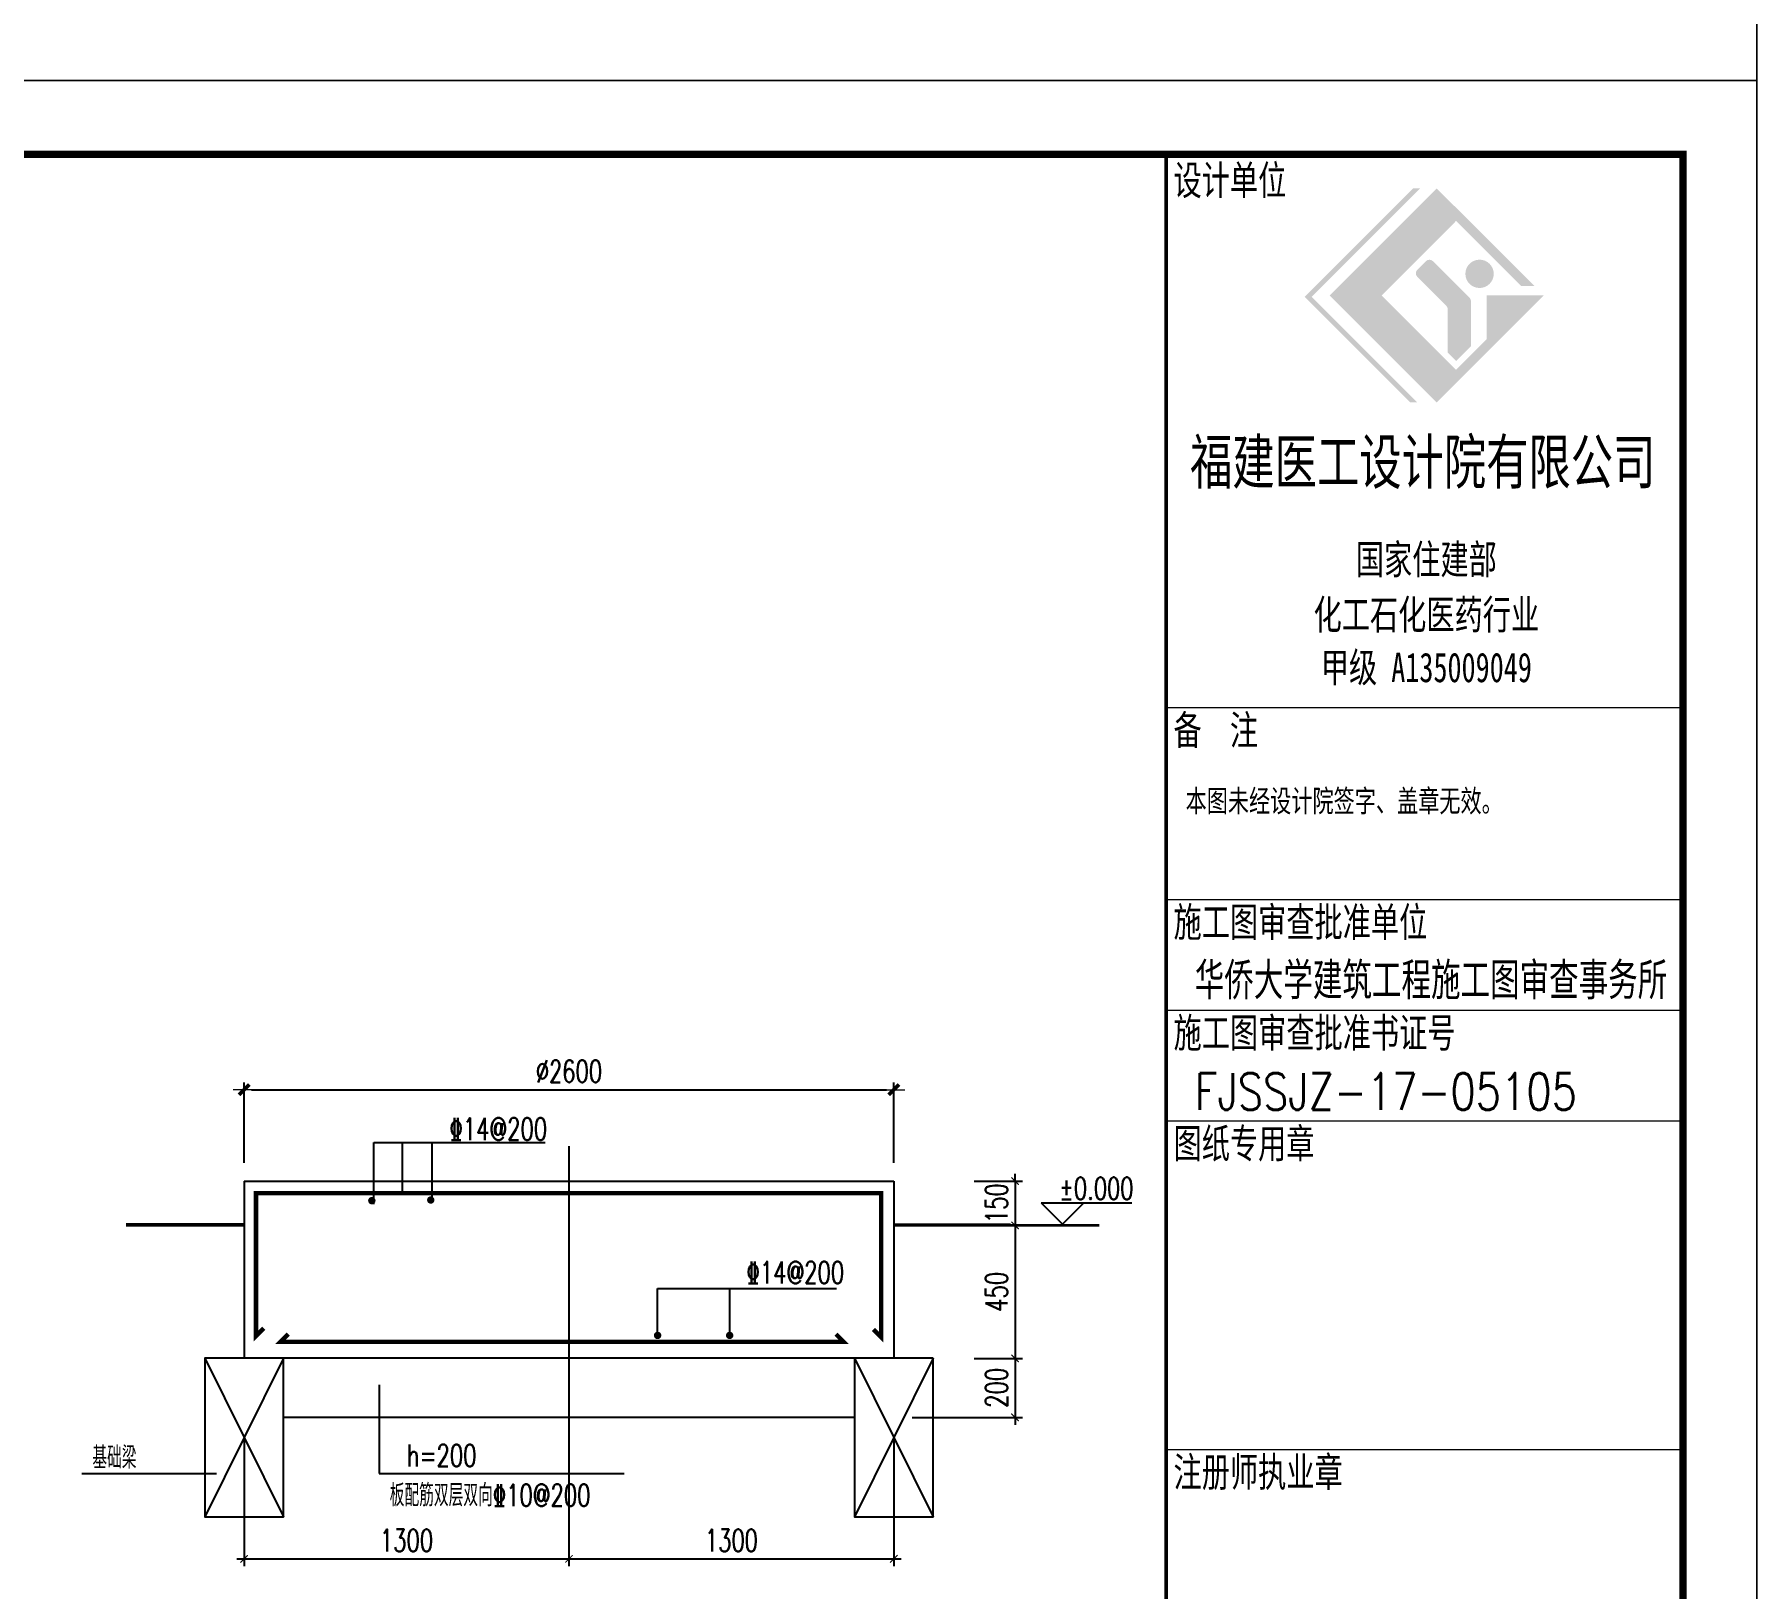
# Model space of a CAD drawing. Extents: x 959592 to 1105020, y -295412 to 379724.
# Drawn here: x 1004047 to 1027385, y 104168 to 125222 of the extents above; entities that cross this region are included whole.
import ezdxf

# ---------------------------------------------------------------- set-up
doc = ezdxf.new("R2010")
doc.units = 0
doc.header["$LTSCALE"] = 1000
doc.header["$MEASUREMENT"] = 0
doc.linetypes.add('CENTER', pattern=[2, 1.25, -0.25, 0.25, -0.25])
doc.layers.get('0').update_dxf_attribs({"linetype": 'CONTINUOUS'})
doc.layers.get('Defpoints').update_dxf_attribs({"linetype": 'CONTINUOUS', "lineweight": 5})
for name, color, linetype in [('ADIM', 3, 'CONTINUOUS'), ('AXTI', 1, 'CENTER'), ('DIMENSION', 3, 'CONTINUOUS'), ('REIN', 1, 'CONTINUOUS')]:
    doc.layers.add(name, color=color, linetype=linetype)
for name, color, linetype, lineweight in [('DIM', 3, 'CONTINUOUS', 5), ('FRAME', 3, 'CONTINUOUS', 5), ('PUB_TEXT', 7, 'CONTINUOUS', 5)]:
    doc.layers.add(name, color=color, linetype=linetype, lineweight=lineweight)
doc.styles.add('_HZTXT', font='TXT', dxfattribs={"width": 0.8, "bigfont": 'HZTXT'})
doc.styles.add('DXFS', font='txt.shx', dxfattribs={"width": 0.65, "bigfont": 'dxfs.shx'})
doc.styles.add('FRAME', font='simhei.ttf', dxfattribs={"width": 0.7})
doc.styles.add('TSSD_Dimension', font='TXT.shx', dxfattribs={"width": 0.7, "bigfont": 'hztxt.shx'})
doc.styles.add('黑体', font='simhei.ttf', dxfattribs={"width": 0.7})
doc.dimstyles.new('TSSD_100_100$0', dxfattribs={"dimtxt": 300, "dimasz": 100, "dimexe": 100, "dimexo": 250, "dimgap": 100, "dimtad": 1, "dimdec": 0, "dimzin": 0, "dimdsep": 46, "dimtxsty": 'TSSD_Dimension', "dimblk1": '_tsdbk', "dimblk2": '_tsdbk', "dimsah": 1, "dimcen": 0, "dimdle": 100, "dimclrt": 7, "dimadec": 1, "dimazin": 0, "dimtfac": 1, "dimtdec": 0, "dimtix": 1, "dimtmove": 2, "dimatfit": 3, "dimldrblk": '_tsdbk', "dimfxl": 100, "dimtolj": 1, "dimtzin": 0, "dimarcsym": 0})
doc.dimstyles.new('TSSD_25_100', dxfattribs={"dimtxt": 300, "dimasz": 100, "dimexe": 100, "dimexo": 250, "dimgap": 100, "dimtad": 1, "dimdec": 0, "dimlfac": 0.25, "dimzin": 0, "dimdsep": 46, "dimtxsty": 'TSSD_Dimension', "dimblk": 'ARCHTICK', "dimcen": 0, "dimdle": 100, "dimclrt": 7, "dimadec": 0, "dimazin": 0, "dimtfac": 1, "dimtdec": 0, "dimtix": 1, "dimtmove": 2, "dimatfit": 3, "dimldrblk": 'ARCHTICK', "dimfxl": 1, "dimtolj": 1, "dimtzin": 0, "dimarcsym": 0})

# ---------------------------------------------------------------- blocks, each defined once
blk = doc.blocks.new('BW-43091906', base_point=(-152259, 7688))
at = {"layer": 'FRAME'}
h = blk.add_hatch(color=256, dxfattribs=at)
h.paths.add_polyline_path([(-97941, 46776), (-96933, 47785), (-96051, 46904), (-95871, 46904), (-97194, 48226), (-98644, 46776), (-97194, 45326), (-95744, 46776), (-96520, 46776), (-96520, 46180), (-96933, 45767)], flags=0)
edge = h.paths.add_edge_path(flags=0)
edge.add_arc((-97115, 46588), 69.1, 0, 45, ccw=False)
edge.add_line((-97046, 46588), (-97046, 46005))
edge.add_line((-97046, 46005), (-96929, 45888))
edge.add_line((-96929, 45888), (-96731, 46087))
edge.add_line((-96731, 46087), (-96731, 46698))
edge.add_arc((-96800, 46698), 69.1, 360, 405)
edge.add_line((-96751, 46746), (-97245, 47240))
edge.add_arc((-97293, 47191), 69.1, 45, 135)
edge.add_line((-97342, 47240), (-97457, 47125))
edge.add_arc((-97408, 47076), 69.1, 135, 225)
edge.add_line((-97457, 47028), (-97066, 46637))
edge = h.paths.add_edge_path(flags=0)
edge.add_arc((-96614, 47069), 192, 360, 540)
edge.add_arc((-96614, 47069), 192, 180, 360)
h.paths.add_polyline_path([(-97553, 45326), (-97455, 45326), (-98887, 46757), (-97418, 48226), (-97515, 48226), (-98984, 46757)], flags=0)
for p, q in [((-93859, 41188), (-100859, 41188)), ((-93859, 38588), (-100859, 38588)), ((-93859, 37088), (-100859, 37088)), ((-93859, 35588), (-100859, 35588)), ((-93859, 31138), (-100859, 31138))]:
    blk.add_line(p, q, dxfattribs=at)
for points, const_width in [([(-152259, 49688), (-152259, 7688), (-92859, 7688), (-92859, 49688)], 20), ([(-149759, 48688), (-149759, 8688), (-93859, 8688), (-93859, 48688)], 100)]:
    blk.add_lwpolyline(points, close=True, dxfattribs=dict(at, const_width=const_width))
at = {"layer": 'FRAME', "const_width": 50}
blk.add_lwpolyline([(-100859, 48688), (-100859, 8688)], dxfattribs=at)
at = {"layer": 'FRAME'}
for s, insert, char_height, width, attachment_point, style in [('设计单位', (-100759, 48538), 400, 2368.14, 1, 'FRAME'), ('福建医工设计院有限公司', (-97384, 44489), 600, 9859.32, 5, 'FRAME'), ('国家住建部', (-97335, 43179), 400, 2944.75, 5, 'FRAME'), ('化工石化医药行业', (-97335, 42430), 400, 4781.36, 5, 'FRAME'), ('甲级 A135009049', (-97335, 41715), 400, 4439.66, 5, 'FRAME'), ('备  注', (-100759, 41088), 400, 1758.31, 1, 'FRAME'), ('本图未经设计院签字、盖章无效。', (-100596, 39745), 300, 6524.24, 7, '黑体'), ('施工图审查批准单位', (-100759, 38488), 400, 5412.54, 1, 'FRAME'), ('施工图审查批准书证号', (-100759, 36988), 400, 6008.14, 1, 'FRAME'), ('图纸专用章', (-100759, 35488), 400, 2928.14, 1, 'FRAME'), ('注册师执业章', (-100759, 31038), 400, 3554.58, 1, 'FRAME')]:
    blk.add_mtext(s, dxfattribs=dict(at, insert=insert, char_height=char_height, width=width, attachment_point=attachment_point, style=style))
blk = doc.blocks.new('BW-43173463', base_point=(31168.899037, 16388.83329))
at = {"layer": 'PUB_TEXT', "style": '_HZTXT', "width": 0.8}
for s, p in [('华侨大学建筑工程施工图审查事务所', (29736.451232, 44143.183116)), ('FJSSJZ-17-05105', (29736.451232, 42643.183116))]:
    blk.add_text(s, height=500, dxfattribs=at).set_placement(p)
blk = doc.blocks.new('_ARCHTICK')
at = {"color": 0, "linetype": 'ByBlock', "const_width": 0.15}
blk.add_lwpolyline([(-0.5, -0.5), (0.5, 0.5)], dxfattribs=at)
blk = doc.blocks.new('*D185')
at = {"layer": 'Defpoints', "color": 0, "transparency": 16777216}
for p in [(1011286.162378, 106487.640464), (1015686.162378, 106487.640464), (1015686.162378, 104570.773851)]:
    blk.add_point(p, dxfattribs=at)
at = {"layer": 'DIM', "color": 0, "lineweight": -2, "transparency": 16777216}
for p, q in [((1011286.162378, 106237.640464), (1011286.162378, 104470.773851)), ((1015686.162378, 106237.640464), (1015686.162378, 104470.773851)), ((1011186.162378, 104570.773851), (1015786.162378, 104570.773851))]:
    blk.add_line(p, q, dxfattribs=at)
at = {"layer": 'DIM', "color": 0, "lineweight": -2, "transparency": 16777216, "xscale": 100, "yscale": 100, "zscale": 100, "rotation": 180}
blk.add_blockref('_ARCHTICK', (1011286.162378, 104570.773851), dxfattribs=at)
at = {"layer": 'DIM', "color": 0, "lineweight": -2, "transparency": 16777216, "xscale": 100, "yscale": 100, "zscale": 100}
blk.add_blockref('_ARCHTICK', (1015686.162378, 104570.773851), dxfattribs=at)
at = {"layer": 'DIM', "color": 7, "transparency": 16777216, "insert": (1013486.162378, 104820.773851), "char_height": 300, "attachment_point": 5, "style": 'TSSD_Dimension'}
blk.add_mtext('\\A1;1300', dxfattribs=at)
blk = doc.blocks.new('*D186')
at = {"layer": 'Defpoints', "color": 0, "transparency": 16777216}
for p in [(1006886.162378, 106487.640464), (1011286.162378, 106487.640464), (1011286.162378, 104570.773851)]:
    blk.add_point(p, dxfattribs=at)
at = {"layer": 'DIM', "color": 0, "lineweight": -2, "transparency": 16777216}
for p, q in [((1006886.162378, 106237.640464), (1006886.162378, 104470.773851)), ((1011286.162378, 106237.640464), (1011286.162378, 104470.773851)), ((1006786.162378, 104570.773851), (1011386.162378, 104570.773851))]:
    blk.add_line(p, q, dxfattribs=at)
at = {"layer": 'DIM', "color": 0, "lineweight": -2, "transparency": 16777216, "xscale": 100, "yscale": 100, "zscale": 100, "rotation": 180}
blk.add_blockref('_ARCHTICK', (1006886.162378, 104570.773851), dxfattribs=at)
at = {"layer": 'DIM', "color": 0, "lineweight": -2, "transparency": 16777216, "xscale": 100, "yscale": 100, "zscale": 100}
blk.add_blockref('_ARCHTICK', (1011286.162378, 104570.773851), dxfattribs=at)
at = {"layer": 'DIM', "color": 7, "transparency": 16777216, "insert": (1009086.162378, 104820.773851), "char_height": 300, "attachment_point": 5, "style": 'TSSD_Dimension'}
blk.add_mtext('\\A1;1300', dxfattribs=at)
blk = doc.blocks.new('*D187')
at = {"layer": 'Defpoints', "color": 0, "ltscale": 0.4, "transparency": 16777216}
for p in [(1016524.171167, 109687.640464), (1016524.171167, 109087.640464), (1017328.082956, 109087.640464)]:
    blk.add_point(p, dxfattribs=at)
at = {"layer": 'DIM', "color": 0, "lineweight": -2, "ltscale": 0.4, "transparency": 16777216}
for p, q in [((1017328.082956, 109687.640464), (1017328.082956, 109787.640464)), ((1016774.171167, 109687.640464), (1017428.082956, 109687.640464)), ((1017328.082956, 109687.640464), (1017328.082956, 109087.640464)), ((1016774.171167, 109087.640464), (1017428.082956, 109087.640464)), ((1017328.082956, 109087.640464), (1017328.082956, 108987.640464))]:
    blk.add_line(p, q, dxfattribs=at)
at = {"layer": 'DIM', "color": 0, "lineweight": -2, "ltscale": 0.4, "transparency": 16777216, "xscale": 100, "yscale": 100, "zscale": 100}
for p, rotation in [((1017328.082956, 109687.640464), 270), ((1017328.082956, 109087.640464), 90)]:
    blk.add_blockref('_ARCHTICK', p, dxfattribs=dict(at, rotation=rotation))
at = {"layer": 'DIM', "color": 7, "ltscale": 0.4, "transparency": 16777216, "insert": (1017078.082956, 109387.640464), "char_height": 300, "attachment_point": 5, "rotation": 90, "style": 'TSSD_Dimension'}
blk.add_mtext('\\A1;150', dxfattribs=at)
blk = doc.blocks.new('*D188')
at = {"layer": 'Defpoints', "color": 0, "ltscale": 0.4, "transparency": 16777216}
for p in [(1016524.171167, 109087.640464), (1016524.171167, 107286.140464), (1017328.082956, 107286.140464)]:
    blk.add_point(p, dxfattribs=at)
at = {"layer": 'DIM', "color": 0, "lineweight": -2, "ltscale": 0.4, "transparency": 16777216}
for p, q in [((1016774.171167, 109087.640464), (1017428.082956, 109087.640464)), ((1017328.082956, 109187.640464), (1017328.082956, 107186.140464)), ((1016774.171167, 107286.140464), (1017428.082956, 107286.140464))]:
    blk.add_line(p, q, dxfattribs=at)
at = {"layer": 'DIM', "color": 0, "lineweight": -2, "ltscale": 0.4, "transparency": 16777216, "xscale": 100, "yscale": 100, "zscale": 100}
for p, rotation in [((1017328.082956, 109087.640464), 90), ((1017328.082956, 107286.140464), 270)]:
    blk.add_blockref('_ARCHTICK', p, dxfattribs=dict(at, rotation=rotation))
at = {"layer": 'DIM', "color": 7, "ltscale": 0.4, "transparency": 16777216, "insert": (1017078.082956, 108186.890464), "char_height": 300, "attachment_point": 5, "rotation": 90, "style": 'TSSD_Dimension'}
blk.add_mtext('\\A1;450', dxfattribs=at)
blk = doc.blocks.new('*D191')
at = {"layer": 'Defpoints', "color": 0, "ltscale": 0.4, "transparency": 16777216}
for p in [(1016524.171167, 107286.140464), (1015686.162378, 106487.640464), (1017328.082956, 106487.640464)]:
    blk.add_point(p, dxfattribs=at)
at = {"layer": 'DIM', "color": 0, "lineweight": -2, "ltscale": 0.4, "transparency": 16777216}
for p, q in [((1017328.082956, 107386.140464), (1017328.082956, 106387.640464)), ((1016774.171167, 107286.140464), (1017428.082956, 107286.140464)), ((1015936.162378, 106487.640464), (1017428.082956, 106487.640464))]:
    blk.add_line(p, q, dxfattribs=at)
at = {"layer": 'DIM', "color": 0, "lineweight": -2, "ltscale": 0.4, "transparency": 16777216, "xscale": 100, "yscale": 100, "zscale": 100}
for p, rotation in [((1017328.082956, 107286.140464), 90), ((1017328.082956, 106487.640464), 270)]:
    blk.add_blockref('_ARCHTICK', p, dxfattribs=dict(at, rotation=rotation))
at = {"layer": 'DIM', "color": 7, "ltscale": 0.4, "transparency": 16777216, "insert": (1017078.082956, 106886.890464), "char_height": 300, "attachment_point": 5, "rotation": 90, "style": 'TSSD_Dimension'}
blk.add_mtext('\\A1;200', dxfattribs=at)
blk = doc.blocks.new('_tsdbk')
blk.add_line((-1, 0), (1.5, 0))
at = {"const_width": 0.5}
blk.add_lwpolyline([(-0.7, -0.7), (0.7, 0.7)], dxfattribs=at)
blk = doc.blocks.new('*D153')
at = {"layer": 'Defpoints', "color": 0, "transparency": 16777216}
for p in [(1015686.162378, 110925.511693), (1006886.162378, 109687.640464), (1015686.162378, 109687.640464)]:
    blk.add_point(p, dxfattribs=at)
at = {"layer": 'DIM', "color": 0, "lineweight": -2, "transparency": 16777216}
for p, q in [((1006886.162378, 109937.640464), (1006886.162378, 111025.511693)), ((1006986.162378, 110925.511693), (1015586.162378, 110925.511693)), ((1015686.162378, 109937.640464), (1015686.162378, 111025.511693))]:
    blk.add_line(p, q, dxfattribs=at)
at = {"layer": 'DIM', "color": 0, "lineweight": -2, "transparency": 16777216, "xscale": 100, "yscale": 100, "zscale": 100, "rotation": 180}
blk.add_blockref('_tsdbk', (1006886.162378, 110925.511693), dxfattribs=at)
at = {"layer": 'DIM', "color": 0, "lineweight": -2, "transparency": 16777216, "xscale": 100, "yscale": 100, "zscale": 100}
blk.add_blockref('_tsdbk', (1015686.162378, 110925.511693), dxfattribs=at)
at = {"layer": 'DIM', "color": 7, "transparency": 16777216, "insert": (1011286.162378, 111175.511693), "char_height": 300, "attachment_point": 5, "style": 'TSSD_Dimension'}
blk.add_mtext('\\A1;∅2600', dxfattribs=at)

msp = doc.modelspace()

# ---------------------------------------------------------------- linework, layer by layer
for p, q in [((1006886.162, 109687.64), (1015686.162, 109687.64)), ((1006886.162, 109687.64), (1006886.162, 107287.64)), ((1015686.162, 109687.64), (1015686.162, 107287.64)), ((1006886.162, 109105.14), (1005288.212, 109105.14)), ((1015686.162, 109105.14), (1017268.484, 109105.14)), ((1015686.162, 107287.64), (1006886.162, 107287.64)), ((1015152.915, 106487.64), (1007419.41, 106487.64))]:
    msp.add_line(p, q)
at = {"const_width": 35}
for points in [[(1006886.162, 109087.64), (1005288.212, 109087.64)], [(1015686.162, 109087.64), (1018469.17, 109087.64)]]:
    msp.add_lwpolyline(points, dxfattribs=at)
at = {"layer": 'ADIM'}
for p, q in [((1017682.761, 109391.784), (1017970.761, 109103.784)), ((1017682.761, 109391.784), (1018907.841, 109391.784)), ((1017970.761, 109103.784), (1018258.761, 109391.784))]:
    msp.add_line(p, q, dxfattribs=at)
at = {"layer": 'AXTI', "ltscale": 10}
msp.add_line((1011286.162, 110161.808), (1011286.162, 105950.076), dxfattribs=at)
at = {"layer": 'DIMENSION'}
for p, q in [((1008642.359, 110208.848), (1010963.171, 110208.848)), ((1008642.359, 109375.753), (1008642.359, 110208.848)), ((1009025.163, 110208.848), (1009025.163, 109508.653)), ((1009430.873, 110208.848), (1009430.873, 109400.501)), ((1012487.043, 108233.698), (1014910.738, 108233.698)), ((1012487.043, 107599.611), (1012487.043, 108233.698)), ((1013462.987, 107549.611), (1013462.987, 108233.698)), ((1006352.915, 107287.64), (1007419.41, 105138.579)), ((1007419.41, 107287.64), (1006352.915, 105138.579)), ((1015152.915, 107287.64), (1016219.41, 105138.579)), ((1016219.41, 107287.64), (1015152.915, 105138.579)), ((1008716.785, 106927.558), (1008716.785, 105725.168)), ((1004689.206, 105725.168), (1006510.89, 105725.168)), ((1008716.785, 105725.168), (1012033.945, 105725.168))]:
    msp.add_line(p, q, dxfattribs=at)
for points in [[(1007419.41, 107287.64), (1006352.915, 107287.64), (1006352.915, 105138.579), (1007419.41, 105138.579)], [(1016219.41, 107287.64), (1015152.915, 107287.64), (1015152.915, 105138.579), (1016219.41, 105138.579)]]:
    msp.add_lwpolyline(points, close=True, dxfattribs=at)
at = {"layer": 'REIN', "const_width": 60}
for points in [[(1007153.008, 107693.727), (1007046.942, 107587.661), (1007046.942, 109524.575), (1015515.845, 109524.575), (1015515.845, 107573.872), (1015409.779, 107679.938)], [(1007483.371, 107615.677), (1007377.305, 107509.611), (1015008.244, 107509.611), (1014902.178, 107615.677)]]:
    msp.add_lwpolyline(points, dxfattribs=at)
at = {"layer": 'REIN', "const_width": 50}
for points in [[(1008591.295, 109423.11, 1), (1008641.295, 109423.11, 1)], [(1009389.643, 109431.793, 1), (1009439.643, 109431.793, 1)], [(1012512.043, 107597.067, 1), (1012462.043, 107597.067, 1)], [(1013487.987, 107597.067, 1), (1013437.987, 107597.067, 1)]]:
    msp.add_lwpolyline(points, format="xyb", close=True, dxfattribs=at)

# ---------------------------------------------------------------- block references
at = {"layer": 'DIMENSION'}
for name, p in [('BW-43091906', (967975.021, 124598.189)), ('BW-43091906', (967975.021, 82598.189)), ('BW-43173463', (1021194.803, 84397.159))]:
    msp.add_blockref(name, p, dxfattribs=at)

# ---------------------------------------------------------------- texts
at = {"layer": 'DIMENSION', "style": 'DXFS', "width": 0.7}
for s, p in [('%%13214@200', (1009668.338, 110243.881)), ('%%P0.000', (1017926.012, 109439.75)), ('%%13214@200', (1013691.221, 108301.089)), ('基础梁', (1004830.724, 105792.559)), ('h=200', (1009089.338, 105820.481)), ('板配筋双层双向%%13210@200', (1008858.303, 105282.17))]:
    msp.add_text(s, height=300, dxfattribs=at).set_placement(p)

# ---------------------------------------------------------------- dimensions: what is measured, and where the dimension line sits
at = {"layer": 'DIM'}
for base, p1, p2, text, dimstyle, picture, middle in [((1015686.162, 110925.512), (1006886.162, 109687.64), (1015686.162, 109687.64), '∅2600', 'TSSD_100_100$0', '*D153', (1011286.162, 111175.512)), ((1011286.162, 104570.774), (1006886.162, 106487.64), (1011286.162, 106487.64), '1300', 'TSSD_25_100', '*D186', (1009086.162, 104820.774)), ((1015686.162, 104570.774), (1011286.162, 106487.64), (1015686.162, 106487.64), '1300', 'TSSD_25_100', '*D185', (1013486.162, 104820.774))]:
    dim = msp.add_linear_dim(base=base, p1=p1, p2=p2, text=text, dimstyle=dimstyle, dxfattribs=at)
    dim.commit()
    dim.dimension.update_dxf_attribs({"geometry": picture, "text_midpoint": middle})
at = {"layer": 'DIM', "ltscale": 0.4}
for base, p1, p2, picture, middle in [((1017328.083, 109087.64), (1016524.171, 109687.64), (1016524.171, 109087.64), '*D187', (1017078.083, 109387.64)), ((1017328.083, 107286.14), (1016524.171, 109087.64), (1016524.171, 107286.14), '*D188', (1017078.083, 108186.89)), ((1017328.083, 106487.64), (1016524.171, 107286.14), (1015686.162, 106487.64), '*D191', (1017078.083, 106886.89))]:
    dim = msp.add_linear_dim(base=base, p1=p1, p2=p2, angle=90, dimstyle='TSSD_25_100', dxfattribs=at)
    dim.commit()
    dim.dimension.update_dxf_attribs({"geometry": picture, "text_midpoint": middle})

doc.saveas('drawing.dxf')
